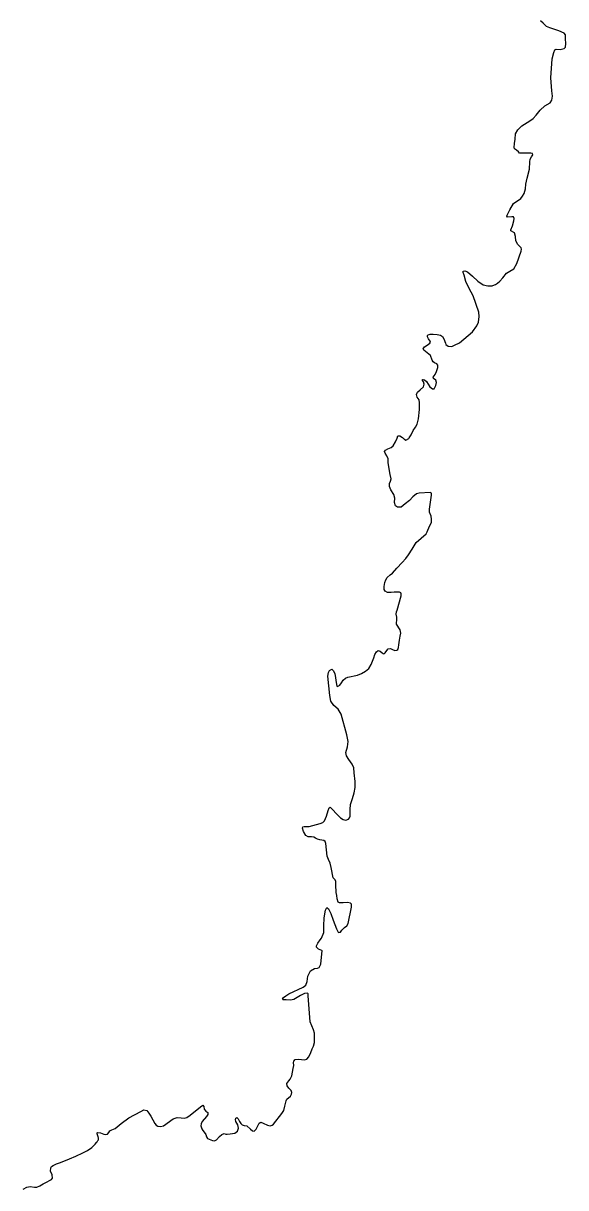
# Model space of a CAD drawing. Header units: millimetres. Extents: x 642261 to 742091, y 6812581 to 6930561.
# Drawn here: x 734703 to 735286, y 6893454 to 6894705 of the extents above; entities that cross this region are included whole.
import ezdxf

# ---------------------------------------------------------------- set-up
doc = ezdxf.new("R2010")
doc.units = ezdxf.units.MM
doc.layers.add('LimiteAreaMunicipio', color=10, linetype='Continuous')
doc.layers.add('LimiteRegional', color=10, linetype='Continuous')

# ---------------------------------------------------------------- blocks, each defined once
blk = doc.blocks.new('compartilhadora_AUTOCAD_OD_1_FMEBLOCK2')
at = {"layer": 'LimiteAreaMunicipio', "color": 7, "linetype": 'Continuous'}
blk.add_lwpolyline([(4828.09815, -3637.5244), (4831.89515, -3635.4233), (4835.63015, -3634.6084), (4840.27615, -3635.2713), (4842.69015, -3635.3704), (4845.70315, -3633.9023), (4849.27815, -3631.7984), (4851.46715, -3630.6074), (4858.49615, -3627.1954), (4859.60115, -3625.7904), (4859.07415, -3622.2095), (4857.44715, -3617.9254), (4857.62515, -3614.6654), (4858.37715, -3613.1884), (4860.12115, -3612.0794), (4863.84615, -3610.3543), (4868.01515, -3608.6573), (4877.86715, -3604.7735), (4884.42315, -3601.9753), (4892.01015, -3598.4374), (4896.96615, -3595.9744), (4901.71315, -3592.5304), (4905.10065, -3588.9302), (4906.67575, -3587.2561), (4907.15815, -3586.7433), (4907.36275, -3586.4504), (4908.22915, -3585.2098), (4908.78605, -3584.4124), (4908.73455, -3583.5107), (4908.66315, -3582.2596), (4908.63025, -3581.6836), (4908.60715, -3581.2793), (4907.45315, -3578.0894), (4907.53615, -3576.8914), (4908.05015, -3576.5884), (4910.88215, -3577.0924), (4914.63415, -3578.3413), (4916.88915, -3578.8824), (4918.64915, -3578.2844), (4920.09415, -3576.3943), (4921.09415, -3574.5873), (4923.23315, -3573.8613), (4926.82315, -3572.4005), (4933.22015, -3566.7584), (4941.32815, -3560.8724), (4954.15115, -3554.0733), (4957.68015, -3552.2114), (4960.77715, -3552.8303), (4963.04615, -3555.6133), (4964.86525, -3558.8354), (4969.30115, -3566.9994), (4970.76515, -3568.6393), (4972.61215, -3569.8414), (4975.29015, -3570.2324), (4978.78315, -3569.4574), (4989.17915, -3561.8484), (4993.41215, -3560.5944), (4997.49315, -3560.6493), (5000.85815, -3561.1384), (5003.52915, -3560.4644), (5007.18115, -3557.8483), (5018.28305, -3549.0033), (5020.79115, -3547.3053), (5021.85915, -3548.7404), (5022.31215, -3551.3224), (5024.05715, -3553.5223), (5026.14415, -3555.0603), (5026.06815, -3557.3693), (5024.86415, -3559.4183), (5019.97915, -3564.5933), (5018.92415, -3567.1544), (5018.82615, -3569.4184), (5019.73815, -3572.5173), (5020.77515, -3574.5743), (5022.28515, -3576.1044), (5023.91615, -3578.5253), (5024.70115, -3581.1784), (5026.05315, -3582.8843), (5031.37115, -3585.0434), (5033.54015, -3585.4504), (5035.61615, -3584.5674), (5038.72915, -3580.8123), (5041.31215, -3578.5374), (5043.63015, -3577.7243), (5045.44115, -3578.3934), (5047.15015, -3578.3494), (5050.26415, -3577.8364), (5052.55215, -3577.6223), (5055.15415, -3577.2804), (5057.97715, -3575.2523), (5059.22115, -3571.9384), (5058.49515, -3568.1744), (5056.21415, -3564.6124), (5055.86415, -3562.5874), (5056.46115, -3561.1294), (5057.51315, -3560.4323), (5058.76015, -3561.7823), (5060.31815, -3564.7344), (5061.59815, -3566.8394), (5063.04215, -3568.3474), (5065.40915, -3568.9113), (5068.13015, -3569.5703), (5071.88015, -3572.9304), (5074.22915, -3574.8273), (5076.11315, -3574.9633), (5078.24815, -3573.0374), (5080.05415, -3569.2193), (5081.26515, -3566.6374), (5083.18915, -3565.5304), (5085.66315, -3566.4523), (5090.24915, -3568.7123), (5093.21415, -3569.3745), (5095.21915, -3568.8454), (5096.83515, -3567.4684), (5105.84515, -3556.1944), (5107.73115, -3553.0434), (5109.08415, -3548.1965), (5110.47015, -3542.5953), (5111.14015, -3540.6504), (5114.95805, -3537.4133), (5116.22815, -3535.4083), (5116.36615, -3533.4113), (5115.63715, -3531.5363), (5113.34115, -3528.9514), (5111.46515, -3526.5053), (5111.10315, -3523.7683), (5113.02815, -3520.9284), (5114.80615, -3519.1975), (5116.56115, -3515.7993), (5117.08015, -3511.9194), (5117.77815, -3507.9304), (5118.71315, -3504.4554), (5118.35615, -3501.3184), (5118.66415, -3499.8783), (5120.06415, -3498.1415), (5123.15415, -3497.8933), (5126.97115, -3497.9884), (5130.02915, -3498.4063), (5132.59115, -3497.7514), (5134.55615, -3495.3113), (5136.70615, -3490.6744), (5138.40415, -3486.6314), (5139.83915, -3483.9404), (5140.87215, -3479.8214), (5140.70115, -3472.7774), (5140.67315, -3469.9333), (5139.83515, -3466.2574), (5137.76215, -3461.9434), (5136.22015, -3457.7913), (5134.07215, -3429.5953), (5133.79015, -3427.4813), (5133.17715, -3426.8514), (5129.90715, -3427.3193), (5125.66415, -3429.2194), (5122.08215, -3431.4164), (5118.43405, -3433.6123), (5114.96215, -3434.3223), (5110.43615, -3434.1524), (5107.06415, -3433.9975), (5106.27415, -3433.2763), (5107.60715, -3431.6054), (5110.09825, -3429.6164), (5113.36415, -3427.7043), (5128.60315, -3420.5264), (5131.34405, -3418.1624), (5132.72815, -3414.3584), (5133.69415, -3408.5953), (5136.34915, -3402.7193), (5140.64115, -3400.5534), (5143.84515, -3400.0613), (5145.89815, -3399.3324), (5147.41415, -3395.5754), (5148.80415, -3384.7953), (5148.89415, -3381.4194), (5148.63115, -3381.1943), (5145.09915, -3379.6384), (5142.99515, -3377.5224), (5142.83915, -3375.9654), (5144.25515, -3373.0503), (5146.74315, -3369.7055), (5148.45615, -3367.8605), (5150.67015, -3361.8453), (5150.85615, -3354.6483), (5151.24315, -3345.8104), (5152.46115, -3337.8714), (5153.96815, -3334.8244), (5155.90015, -3336.4494), (5158.40815, -3341.4583), (5160.71215, -3348.4193), (5164.49115, -3357.9334), (5164.84855, -3358.6531), (5166.13425, -3361.2423), (5166.83715, -3361.8283), (5167.99675, -3361.4106), (5168.62215, -3361.1854), (5170.02815, -3359.0254), (5172.90915, -3356.2183), (5175.59815, -3354.4304), (5176.96315, -3352.0034), (5180.61915, -3334.6304), (5180.48415, -3331.4294), (5179.43715, -3330.0834), (5176.11315, -3329.5524), (5171.40215, -3329.8034), (5167.76015, -3329.8024), (5166.30415, -3329.1174), (5165.24015, -3325.6824), (5164.84815, -3321.9004), (5164.17815, -3318.8703), (5163.73615, -3310.5323), (5163.78315, -3307.0444), (5162.80915, -3305.2104), (5160.79615, -3303.0074), (5158.68115, -3291.8944), (5157.54415, -3287.3474), (5155.93325, -3283.3504), (5154.29415, -3279.7303), (5152.99015, -3266.1604), (5152.35515, -3263.8633), (5150.88115, -3262.8455), (5148.75615, -3262.3973), (5146.40715, -3262.0793), (5143.84115, -3261.3804), (5141.72315, -3260.4213), (5140.22715, -3259.4034), (5137.41225, -3258.9903), (5133.88515, -3258.7913), (5131.41415, -3257.6493), (5128.94315, -3253.2193), (5127.79115, -3249.7174), (5128.27915, -3248.1454), (5129.70615, -3247.6743), (5132.12415, -3247.8374), (5134.92115, -3247.8503), (5146.71115, -3244.5743), (5149.67815, -3243.5673), (5151.41225, -3241.7663), (5153.57015, -3236.5713), (5155.51715, -3230.5502), (5156.35315, -3227.8494), (5157.69615, -3227.1104), (5160.54715, -3229.7674), (5164.08815, -3233.9442), (5168.60215, -3238.4443), (5171.68815, -3240.2154), (5174.38815, -3240.9153), (5177.20015, -3239.8824), (5178.46215, -3238.5643), (5179.06515, -3236.6614), (5179.15315, -3233.4623), (5178.93715, -3229.6814), (5179.54515, -3224.1774), (5181.58815, -3217.6244), (5183.26615, -3211.7784), (5184.59015, -3205.8822), (5184.31915, -3199.6574), (5183.33715, -3190.1334), (5183.05315, -3184.8844), (5181.06515, -3180.8153), (5177.48815, -3175.9723), (5175.14305, -3172.0324), (5174.56915, -3168.4694), (5176.20615, -3162.3993), (5176.99415, -3156.6313), (5175.40715, -3149.1894), (5169.53215, -3127.1164), (5166.31915, -3121.6994), (5161.61915, -3117.8203), (5158.26015, -3113.2914), (5157.27615, -3107.2343), (5155.20415, -3086.3624), (5155.96815, -3082.4152), (5156.97605, -3080.1603), (5159.39115, -3078.8994), (5160.79515, -3080.2053), (5162.52815, -3083.4264), (5164.43115, -3095.4065), (5164.92015, -3097.0573), (5165.62715, -3097.3104), (5167.80015, -3095.9574), (5169.63215, -3093.4903), (5171.66815, -3090.7135), (5174.07415, -3088.5864), (5176.46515, -3087.4583), (5186.80115, -3085.2914), (5191.24515, -3083.5434), (5195.65715, -3080.8394), (5199.00515, -3078.0114), (5201.66115, -3073.8634), (5204.35815, -3066.5813), (5205.69615, -3062.9073), (5207.39815, -3060.2814), (5209.15215, -3058.7244), (5211.40615, -3059.6393), (5213.38215, -3061.3744), (5214.47825, -3062.1096), (5214.90115, -3062.3934), (5215.87585, -3062.0762), (5216.58215, -3061.3014), (5218.41815, -3058.6104), (5219.77215, -3057.0254), (5222.37615, -3056.7443), (5224.56115, -3057.7704), (5226.92615, -3058.6654), (5229.10515, -3058.5793), (5230.07215, -3057.7014), (5231.10415, -3055.3782), (5231.34215, -3052.5133), (5231.85315, -3047.6284), (5232.79815, -3043.4594), (5233.28615, -3040.2414), (5232.58315, -3036.4093), (5228.95015, -3030.6524), (5228.81815, -3028.9393), (5229.18815, -3026.2084), (5229.34215, -3023.0534), (5228.43415, -3019.5743), (5228.73215, -3017.2434), (5229.55515, -3015.5633), (5233.98715, -2999.9834), (5233.90515, -2997.8484), (5233.29715, -2996.8184), (5232.01915, -2996.0473), (5229.55215, -2996.0634), (5226.44015, -2996.2284), (5223.03515, -2996.6113), (5219.28115, -2996.5463), (5216.76715, -2995.1834), (5215.56915, -2993.3903), (5215.48315, -2989.8994), (5216.20515, -2985.8163), (5217.17915, -2982.8033), (5218.83615, -2980.1764), (5221.96315, -2977.3664), (5224.63115, -2975.5504), (5229.28115, -2970.3103), (5234.96315, -2964.2804), (5238.84215, -2960.0994), (5241.78515, -2956.1293), (5245.56015, -2949.8113), (5249.96715, -2942.7894), (5260.71925, -2933.2803), (5261.85515, -2931.4694), (5262.57115, -2929.4314), (5263.42615, -2927.0394), (5266.21815, -2921.0874), (5266.30815, -2917.7084), (5265.86515, -2914.3224), (5264.38915, -2910.1464), (5264.07815, -2906.8294), (5266.34815, -2891.8414), (5266.22115, -2889.7494), (5264.92115, -2888.9124), (5252.97715, -2889.6904), (5250.41215, -2890.3963), (5246.39215, -2893.5534), (5242.82815, -2897.5164), (5238.24315, -2901.3574), (5233.86415, -2904.7774), (5229.86215, -2904.9774), (5227.66115, -2903.4184), (5226.77515, -2899.9394), (5226.88415, -2895.1813), (5226.00315, -2891.3244), (5222.76315, -2886.0844), (5221.27815, -2882.5094), (5221.36315, -2879.4863), (5222.50815, -2877.0304), (5223.09815, -2874.4574), (5221.96105, -2869.8184), (5220.02015, -2857.2534), (5219.85715, -2852.8704), (5218.39215, -2849.4965), (5216.47215, -2846.8734), (5216.07315, -2845.1784), (5216.96215, -2843.4984), (5219.35615, -2842.3013), (5223.13115, -2840.8523), (5225.37915, -2838.9634), (5227.83715, -2834.7195), (5229.49315, -2830.6444), (5230.28115, -2828.2504), (5232.32615, -2828.2284), (5235.14715, -2829.9492), (5237.08015, -2831.6164), (5237.25165, -2831.7147), (5238.97715, -2832.7054), (5241.98025, -2830.8693), (5242.28215, -2830.423), (5244.52015, -2827.1154), (5246.80615, -2822.4244), (5249.07815, -2818.8013), (5251.16715, -2815.5314), (5252.31215, -2809.7603), (5253.35915, -2799.7394), (5253.51915, -2796.1604), (5253.65615, -2792.6024), (5253.09715, -2789.5715), (5251.13715, -2786.5464), (5250.23915, -2783.9344), (5251.20715, -2781.4313), (5254.04225, -2778.8814), (5257.82215, -2775.4964), (5258.54715, -2772.8123), (5257.74915, -2770.2123), (5256.70415, -2768.5994), (5256.83815, -2767.6883), (5257.46315, -2767.4954), (5258.72415, -2767.8974), (5261.13815, -2769.9753), (5264.68215, -2775.4093), (5267.34315, -2777.7984), (5269.23215, -2777.5414), (5271.10515, -2774.1244), (5271.91115, -2771.0034), (5271.09615, -2768.3364), (5268.50515, -2766.4154), (5268.25415, -2765.1924), (5270.28515, -2762.2414), (5271.69215, -2759.1833), (5273.18215, -2754.8554), (5273.27915, -2752.2944), (5272.27015, -2750.7864), (5269.70615, -2749.7773), (5268.03115, -2748.6303), (5267.10915, -2746.8093), (5265.34815, -2741.9674), (5259.91815, -2737.5464), (5258.06315, -2736.0664), (5257.61115, -2734.6444), (5258.95615, -2732.5654), (5261.57315, -2730.9254), (5264.76415, -2728.5464), (5265.42515, -2727.4074), (5265.01915, -2726.3634), (5263.07115, -2724.0824), (5262.08015, -2721.9284), (5262.27215, -2720.4134), (5262.82515, -2719.7424), (5265.11315, -2719.1283), (5268.09415, -2719.0664), (5272.52315, -2719.3744), (5276.04215, -2720.0884), (5278.22915, -2721.4114), (5279.80015, -2723.9844), (5281.29645, -2728.4614), (5281.79015, -2729.9383), (5284.11415, -2731.8832), (5288.07515, -2732.0384), (5291.02465, -2730.6918), (5296.37415, -2728.2504), (5310.45715, -2716.2823), (5315.00615, -2710.1114), (5316.98615, -2706.0043), (5317.48815, -2700.0364), (5317.23915, -2695.1843), (5311.27215, -2677.9023), (5306.82415, -2669.8704), (5303.40215, -2662.3233), (5301.40715, -2655.4354), (5300.32415, -2652.6374), (5300.54015, -2651.4334), (5302.00615, -2651.0243), (5304.99215, -2651.9874), (5310.44515, -2656.7633), (5315.99015, -2662.0283), (5321.70615, -2665.9124), (5327.00615, -2667.0843), (5331.41015, -2666.9253), (5334.15805, -2665.8721), (5335.18315, -2665.4793), (5337.26225, -2664.0096), (5339.88115, -2662.1584), (5343.06315, -2658.4014), (5347.04015, -2653.4374), (5350.58815, -2651.4134), (5354.75515, -2648.7634), (5357.97315, -2643.1804), (5362.74815, -2629.6664), (5363.04915, -2627.7503), (5362.68415, -2626.1053), (5360.80515, -2624.2474), (5358.92815, -2622.6104), (5357.03815, -2618.6604), (5356.56915, -2614.2114), (5355.34615, -2610.1683), (5351.68615, -2608.0523), (5351.45815, -2606.9853), (5353.34815, -2602.7463), (5354.87515, -2597.2184), (5355.12715, -2594.5913), (5354.54115, -2593.0363), (5352.62715, -2592.9584), (5347.95715, -2593.1634), (5347.33015, -2592.3654), (5347.67915, -2590.9844), (5350.36115, -2585.3164), (5354.46115, -2578.5274), (5362.12915, -2573.3214), (5364.11715, -2570.8625), (5366.05715, -2567.6914), (5367.23115, -2562.7443), (5367.55915, -2557.6694), (5369.08115, -2551.2514), (5371.65315, -2541.5793), (5372.03315, -2533.7893), (5372.46315, -2531.0053), (5373.91715, -2528.5492), (5375.26115, -2526.1834), (5374.87615, -2524.9833), (5373.02815, -2524.5264), (5364.02015, -2524.5114), (5361.01715, -2524.4833), (5359.71915, -2522.9774), (5357.53015, -2521.2324), (5355.58715, -2519.9084), (5355.20115, -2518.3744), (5355.46715, -2514.1233), (5356.28615, -2509.3123), (5356.70115, -2503.8815), (5358.94515, -2499.4184), (5363.23715, -2495.2113), (5371.88215, -2489.9113), (5375.56015, -2487.3995), (5378.92115, -2483.6873), (5383.11815, -2478.5024), (5388.16315, -2473.8014), (5393.70515, -2470.4774), (5395.73615, -2467.7523), (5396.37915, -2463.2544), (5395.72415, -2457.4284), (5394.40415, -2443.7314), (5396.02615, -2423.0763), (5397.90215, -2416.3034), (5398.86515, -2413.5834), (5400.19615, -2412.8644), (5404.51205, -2413.1514), (5408.95415, -2412.0593), (5410.19115, -2410.6733), (5410.48205, -2406.8453), (5410.14315, -2401.8194), (5410.34115, -2397.3694), (5408.77415, -2395.5094), (5403.02315, -2393.0054), (5393.35515, -2389.9884), (5389.87615, -2388.3174), (5386.12215, -2385.0463), (5383.39415, -2382.3473)], dxfattribs=at)

msp = doc.modelspace()

# ---------------------------------------------------------------- linework, layer by layer
at = {"layer": 'LimiteRegional', "color": 7, "linetype": 'Continuous'}
msp.add_lwpolyline([(734703.441, 6893452.704), (734707.238, 6893454.8051), (734710.973, 6893455.62), (734715.619, 6893454.9571), (734718.033, 6893454.858), (734721.046, 6893456.3261), (734724.621, 6893458.43), (734726.81, 6893459.621), (734733.839, 6893463.033), (734734.944, 6893464.438), (734734.417, 6893468.0189), (734732.79, 6893472.303), (734732.968, 6893475.563), (734733.72, 6893477.04), (734735.464, 6893478.149), (734739.189, 6893479.8741), (734743.358, 6893481.5711), (734753.21, 6893485.4549), (734759.766, 6893488.2531), (734767.353, 6893491.791), (734772.309, 6893494.254), (734777.056, 6893497.698), (734780.4435, 6893501.2982), (734782.0186, 6893502.9723), (734782.501, 6893503.4851), (734782.7056, 6893503.778), (734783.572, 6893505.0186), (734784.1289, 6893505.816), (734784.0774, 6893506.7177), (734784.006, 6893507.9688), (734783.9731, 6893508.5448), (734783.95, 6893508.9491), (734782.796, 6893512.139), (734782.879, 6893513.337), (734783.393, 6893513.64), (734786.225, 6893513.136), (734789.977, 6893511.8871), (734792.232, 6893511.346), (734793.992, 6893511.944), (734795.437, 6893513.8341), (734796.437, 6893515.6411), (734798.576, 6893516.3671), (734802.166, 6893517.8279), (734808.563, 6893523.47), (734816.671, 6893529.356), (734829.494, 6893536.1551), (734833.023, 6893538.017), (734836.12, 6893537.3981), (734838.389, 6893534.6151), (734840.2081, 6893531.393), (734844.644, 6893523.229), (734846.108, 6893521.5891), (734847.955, 6893520.387), (734850.633, 6893519.996), (734854.126, 6893520.771), (734864.522, 6893528.38), (734868.755, 6893529.634), (734872.836, 6893529.5791), (734876.201, 6893529.09), (734878.872, 6893529.764), (734882.524, 6893532.3801), (734893.6259, 6893541.2251), (734896.134, 6893542.9231), (734897.202, 6893541.488), (734897.655, 6893538.906), (734899.4, 6893536.7061), (734901.487, 6893535.1681), (734901.411, 6893532.8591), (734900.207, 6893530.8101), (734895.322, 6893525.6351), (734894.267, 6893523.074), (734894.169, 6893520.81), (734895.081, 6893517.7111), (734896.118, 6893515.6541), (734897.628, 6893514.124), (734899.259, 6893511.7031), (734900.044, 6893509.05), (734901.396, 6893507.3441), (734906.714, 6893505.185), (734908.883, 6893504.778), (734910.959, 6893505.661), (734914.072, 6893509.4161), (734916.655, 6893511.691), (734918.973, 6893512.5041), (734920.784, 6893511.835), (734922.493, 6893511.879), (734925.607, 6893512.392), (734927.895, 6893512.6061), (734930.497, 6893512.948), (734933.32, 6893514.9761), (734934.564, 6893518.29), (734933.838, 6893522.054), (734931.557, 6893525.616), (734931.207, 6893527.641), (734931.804, 6893529.099), (734932.856, 6893529.7961), (734934.103, 6893528.4461), (734935.661, 6893525.494), (734936.941, 6893523.389), (734938.385, 6893521.881), (734940.752, 6893521.3171), (734943.473, 6893520.6581), (734947.223, 6893517.298), (734949.572, 6893515.4011), (734951.456, 6893515.2651), (734953.591, 6893517.191), (734955.397, 6893521.0091), (734956.608, 6893523.591), (734958.532, 6893524.698), (734961.006, 6893523.7761), (734965.592, 6893521.5161), (734968.557, 6893520.8539), (734970.562, 6893521.383), (734972.178, 6893522.76), (734981.188, 6893534.034), (734983.074, 6893537.185), (734984.427, 6893542.0319), (734985.813, 6893547.6331), (734986.483, 6893549.578), (734990.3009, 6893552.8151), (734991.571, 6893554.8201), (734991.709, 6893556.8171), (734990.98, 6893558.6921), (734988.684, 6893561.277), (734986.808, 6893563.7231), (734986.446, 6893566.4601), (734988.371, 6893569.3), (734990.149, 6893571.0309), (734991.904, 6893574.4291), (734992.423, 6893578.309), (734993.121, 6893582.298), (734994.056, 6893585.773), (734993.699, 6893588.91), (734994.007, 6893590.3501), (734995.407, 6893592.0869), (734998.497, 6893592.3351), (735002.314, 6893592.24), (735005.372, 6893591.8221), (735007.934, 6893592.477), (735009.899, 6893594.9171), (735012.049, 6893599.554), (735013.747, 6893603.597), (735015.182, 6893606.288), (735016.215, 6893610.407), (735016.044, 6893617.451), (735016.016, 6893620.2951), (735015.178, 6893623.971), (735013.105, 6893628.285), (735011.563, 6893632.4371), (735009.415, 6893660.6331), (735009.133, 6893662.7471), (735008.52, 6893663.377), (735005.25, 6893662.9091), (735001.007, 6893661.009), (734997.425, 6893658.812), (734993.7769, 6893656.6161), (734990.305, 6893655.9061), (734985.779, 6893656.076), (734982.407, 6893656.2309), (734981.617, 6893656.9521), (734982.95, 6893658.623), (734985.4411, 6893660.612), (734988.707, 6893662.5241), (735003.946, 6893669.702), (735006.6869, 6893672.066), (735008.071, 6893675.87), (735009.037, 6893681.6331), (735011.692, 6893687.5091), (735015.984, 6893689.675), (735019.188, 6893690.1671), (735021.241, 6893690.896), (735022.757, 6893694.653), (735024.147, 6893705.4331), (735024.237, 6893708.809), (735023.974, 6893709.0341), (735020.442, 6893710.59), (735018.338, 6893712.706), (735018.182, 6893714.263), (735019.598, 6893717.1781), (735022.086, 6893720.5229), (735023.799, 6893722.3679), (735026.013, 6893728.3831), (735026.199, 6893735.5801), (735026.586, 6893744.418), (735027.804, 6893752.357), (735029.311, 6893755.404), (735031.243, 6893753.779), (735033.751, 6893748.7701), (735036.055, 6893741.8091), (735039.834, 6893732.295), (735040.1914, 6893731.5753), (735041.4771, 6893728.9861), (735042.18, 6893728.4001), (735043.3396, 6893728.8178), (735043.965, 6893729.043), (735045.371, 6893731.203), (735048.252, 6893734.0101), (735050.941, 6893735.798), (735052.306, 6893738.225), (735055.962, 6893755.598), (735055.827, 6893758.799), (735054.78, 6893760.145), (735051.456, 6893760.676), (735046.745, 6893760.425), (735043.103, 6893760.426), (735041.647, 6893761.111), (735040.583, 6893764.546), (735040.191, 6893768.328), (735039.521, 6893771.3581), (735039.079, 6893779.6961), (735039.126, 6893783.184), (735038.152, 6893785.018), (735036.139, 6893787.221), (735034.024, 6893798.334), (735032.887, 6893802.881), (735031.2761, 6893806.878), (735029.637, 6893810.4981), (735028.333, 6893824.068), (735027.698, 6893826.3651), (735026.224, 6893827.3829), (735024.099, 6893827.8311), (735021.75, 6893828.1491), (735019.184, 6893828.848), (735017.066, 6893829.8071), (735015.57, 6893830.825), (735012.7551, 6893831.2381), (735009.228, 6893831.4371), (735006.757, 6893832.5791), (735004.286, 6893837.0091), (735003.134, 6893840.511), (735003.622, 6893842.083), (735005.049, 6893842.5541), (735007.467, 6893842.391), (735010.264, 6893842.3781), (735022.054, 6893845.6541), (735025.021, 6893846.6611), (735026.7551, 6893848.4621), (735028.913, 6893853.6571), (735030.86, 6893859.6782), (735031.696, 6893862.379), (735033.039, 6893863.118), (735035.89, 6893860.461), (735039.431, 6893856.2842), (735043.945, 6893851.7841), (735047.031, 6893850.013), (735049.731, 6893849.3131), (735052.543, 6893850.346), (735053.805, 6893851.6641), (735054.408, 6893853.567), (735054.496, 6893856.7661), (735054.28, 6893860.547), (735054.888, 6893866.051), (735056.931, 6893872.604), (735058.609, 6893878.45), (735059.933, 6893884.3462), (735059.662, 6893890.571), (735058.68, 6893900.095), (735058.396, 6893905.344), (735056.408, 6893909.4131), (735052.831, 6893914.2561), (735050.4859, 6893918.196), (735049.912, 6893921.759), (735051.549, 6893927.8291), (735052.337, 6893933.5971), (735050.75, 6893941.039), (735044.875, 6893963.112), (735041.662, 6893968.529), (735036.962, 6893972.4081), (735033.603, 6893976.937), (735032.619, 6893982.9941), (735030.547, 6894003.866), (735031.311, 6894007.8132), (735032.3189, 6894010.0681), (735034.734, 6894011.329), (735036.138, 6894010.0231), (735037.871, 6894006.802), (735039.774, 6893994.8219), (735040.263, 6893993.1711), (735040.97, 6893992.918), (735043.143, 6893994.271), (735044.975, 6893996.7381), (735047.011, 6893999.5149), (735049.417, 6894001.642), (735051.808, 6894002.7701), (735062.144, 6894004.937), (735066.588, 6894006.685), (735071, 6894009.389), (735074.348, 6894012.217), (735077.004, 6894016.365), (735079.701, 6894023.6471), (735081.039, 6894027.3211), (735082.741, 6894029.947), (735084.495, 6894031.504), (735086.749, 6894030.5891), (735088.725, 6894028.854), (735089.8211, 6894028.1188), (735090.244, 6894027.835), (735091.2187, 6894028.1522), (735091.925, 6894028.927), (735093.761, 6894031.618), (735095.115, 6894033.203), (735097.719, 6894033.4841), (735099.904, 6894032.458), (735102.269, 6894031.563), (735104.448, 6894031.6491), (735105.415, 6894032.527), (735106.447, 6894034.8502), (735106.685, 6894037.7151), (735107.196, 6894042.6), (735108.141, 6894046.769), (735108.629, 6894049.987), (735107.926, 6894053.8191), (735104.293, 6894059.576), (735104.161, 6894061.2891), (735104.531, 6894064.02), (735104.685, 6894067.175), (735103.777, 6894070.6541), (735104.075, 6894072.985), (735104.898, 6894074.6651), (735109.33, 6894090.245), (735109.248, 6894092.38), (735108.64, 6894093.41), (735107.362, 6894094.1811), (735104.895, 6894094.165), (735101.783, 6894094), (735098.378, 6894093.6171), (735094.624, 6894093.6821), (735092.11, 6894095.045), (735090.912, 6894096.8381), (735090.826, 6894100.329), (735091.548, 6894104.4121), (735092.522, 6894107.4251), (735094.179, 6894110.052), (735097.306, 6894112.862), (735099.974, 6894114.678), (735104.624, 6894119.9181), (735110.306, 6894125.948), (735114.185, 6894130.129), (735117.128, 6894134.0991), (735120.903, 6894140.4171), (735125.31, 6894147.439), (735136.0621, 6894156.9481), (735137.198, 6894158.759), (735137.914, 6894160.797), (735138.769, 6894163.189), (735141.561, 6894169.141), (735141.651, 6894172.52), (735141.208, 6894175.906), (735139.732, 6894180.082), (735139.421, 6894183.399), (735141.691, 6894198.387), (735141.564, 6894200.479), (735140.264, 6894201.316), (735128.32, 6894200.538), (735125.755, 6894199.8321), (735121.735, 6894196.675), (735118.171, 6894192.712), (735113.586, 6894188.871), (735109.207, 6894185.451), (735105.205, 6894185.251), (735103.004, 6894186.81), (735102.118, 6894190.289), (735102.227, 6894195.0471), (735101.346, 6894198.904), (735098.106, 6894204.144), (735096.621, 6894207.719), (735096.706, 6894210.7421), (735097.851, 6894213.198), (735098.441, 6894215.771), (735097.3039, 6894220.41), (735095.363, 6894232.975), (735095.2, 6894237.358), (735093.735, 6894240.7319), (735091.815, 6894243.355), (735091.416, 6894245.05), (735092.305, 6894246.73), (735094.699, 6894247.9271), (735098.474, 6894249.3761), (735100.722, 6894251.265), (735103.18, 6894255.5089), (735104.836, 6894259.584), (735105.624, 6894261.978), (735107.669, 6894262), (735110.49, 6894260.2792), (735112.423, 6894258.612), (735112.5945, 6894258.5137), (735114.32, 6894257.523), (735117.3231, 6894259.3591), (735117.625, 6894259.8054), (735119.863, 6894263.113), (735122.149, 6894267.804), (735124.421, 6894271.4271), (735126.51, 6894274.697), (735127.655, 6894280.4681), (735128.702, 6894290.489), (735128.862, 6894294.068), (735128.999, 6894297.626), (735128.44, 6894300.6569), (735126.48, 6894303.682), (735125.582, 6894306.294), (735126.55, 6894308.7971), (735129.3851, 6894311.347), (735133.165, 6894314.732), (735133.89, 6894317.4161), (735133.092, 6894320.0161), (735132.047, 6894321.629), (735132.181, 6894322.5401), (735132.806, 6894322.733), (735134.067, 6894322.331), (735136.481, 6894320.2531), (735140.025, 6894314.8191), (735142.686, 6894312.43), (735144.575, 6894312.687), (735146.448, 6894316.104), (735147.254, 6894319.225), (735146.439, 6894321.892), (735143.848, 6894323.813), (735143.597, 6894325.036), (735145.628, 6894327.987), (735147.035, 6894331.0451), (735148.525, 6894335.373), (735148.622, 6894337.934), (735147.613, 6894339.442), (735145.049, 6894340.4511), (735143.374, 6894341.5981), (735142.452, 6894343.4191), (735140.691, 6894348.261), (735135.261, 6894352.682), (735133.406, 6894354.162), (735132.954, 6894355.584), (735134.299, 6894357.663), (735136.916, 6894359.303), (735140.107, 6894361.682), (735140.768, 6894362.821), (735140.362, 6894363.865), (735138.414, 6894366.146), (735137.423, 6894368.3), (735137.615, 6894369.815), (735138.168, 6894370.486), (735140.456, 6894371.1001), (735143.437, 6894371.162), (735147.866, 6894370.854), (735151.385, 6894370.14), (735153.572, 6894368.817), (735155.143, 6894366.244), (735156.6393, 6894361.767), (735157.133, 6894360.2901), (735159.457, 6894358.3452), (735163.418, 6894358.19), (735166.3675, 6894359.5366), (735171.717, 6894361.978), (735185.8, 6894373.9461), (735190.349, 6894380.117), (735192.329, 6894384.2241), (735192.831, 6894390.192), (735192.582, 6894395.0441), (735186.615, 6894412.3261), (735182.167, 6894420.358), (735178.745, 6894427.9051), (735176.75, 6894434.793), (735175.667, 6894437.591), (735175.883, 6894438.795), (735177.349, 6894439.2041), (735180.335, 6894438.241), (735185.788, 6894433.4651), (735191.333, 6894428.2001), (735197.049, 6894424.316), (735202.349, 6894423.1441), (735206.753, 6894423.3031), (735209.5009, 6894424.3563), (735210.526, 6894424.7491), (735212.6051, 6894426.2188), (735215.224, 6894428.07), (735218.406, 6894431.827), (735222.383, 6894436.791), (735225.931, 6894438.815), (735230.098, 6894441.465), (735233.316, 6894447.048), (735238.091, 6894460.562), (735238.392, 6894462.4781), (735238.027, 6894464.1231), (735236.148, 6894465.981), (735234.271, 6894467.618), (735232.381, 6894471.568), (735231.912, 6894476.017), (735230.689, 6894480.0601), (735227.029, 6894482.1761), (735226.801, 6894483.2431), (735228.691, 6894487.4821), (735230.218, 6894493.01), (735230.47, 6894495.6371), (735229.884, 6894497.1921), (735227.97, 6894497.27), (735223.3, 6894497.065), (735222.673, 6894497.863), (735223.022, 6894499.244), (735225.704, 6894504.912), (735229.804, 6894511.701), (735237.472, 6894516.907), (735239.46, 6894519.3659), (735241.4, 6894522.537), (735242.574, 6894527.4841), (735242.902, 6894532.559), (735244.424, 6894538.977), (735246.996, 6894548.6491), (735247.376, 6894556.4391), (735247.806, 6894559.2231), (735249.26, 6894561.6792), (735250.604, 6894564.045), (735250.219, 6894565.2451), (735248.371, 6894565.702), (735239.363, 6894565.717), (735236.36, 6894565.7451), (735235.062, 6894567.251), (735232.873, 6894568.996), (735230.93, 6894570.32), (735230.544, 6894571.854), (735230.81, 6894576.1051), (735231.629, 6894580.9161), (735232.044, 6894586.3469), (735234.288, 6894590.81), (735238.58, 6894595.0171), (735247.225, 6894600.3171), (735250.903, 6894602.8289), (735254.264, 6894606.5411), (735258.461, 6894611.726), (735263.506, 6894616.427), (735269.048, 6894619.751), (735271.079, 6894622.4761), (735271.722, 6894626.974), (735271.067, 6894632.8), (735269.747, 6894646.497), (735271.369, 6894667.1521), (735273.245, 6894673.925), (735274.208, 6894676.645), (735275.539, 6894677.364), (735279.8549, 6894677.077), (735284.297, 6894678.1691), (735285.534, 6894679.5551), (735285.8249, 6894683.3831), (735285.486, 6894688.409), (735285.684, 6894692.859), (735284.117, 6894694.719), (735278.366, 6894697.223), (735268.698, 6894700.24), (735265.219, 6894701.911), (735261.465, 6894705.1821), (735258.737, 6894707.8811)], dxfattribs=at)

# ---------------------------------------------------------------- block references
at = {"layer": 'LimiteAreaMunicipio', "color": 7, "linetype": 'Continuous'}
msp.add_blockref('compartilhadora_AUTOCAD_OD_1_FMEBLOCK2', (729875.3428, 6897090.2284), dxfattribs=at)

doc.saveas('drawing.dxf')
